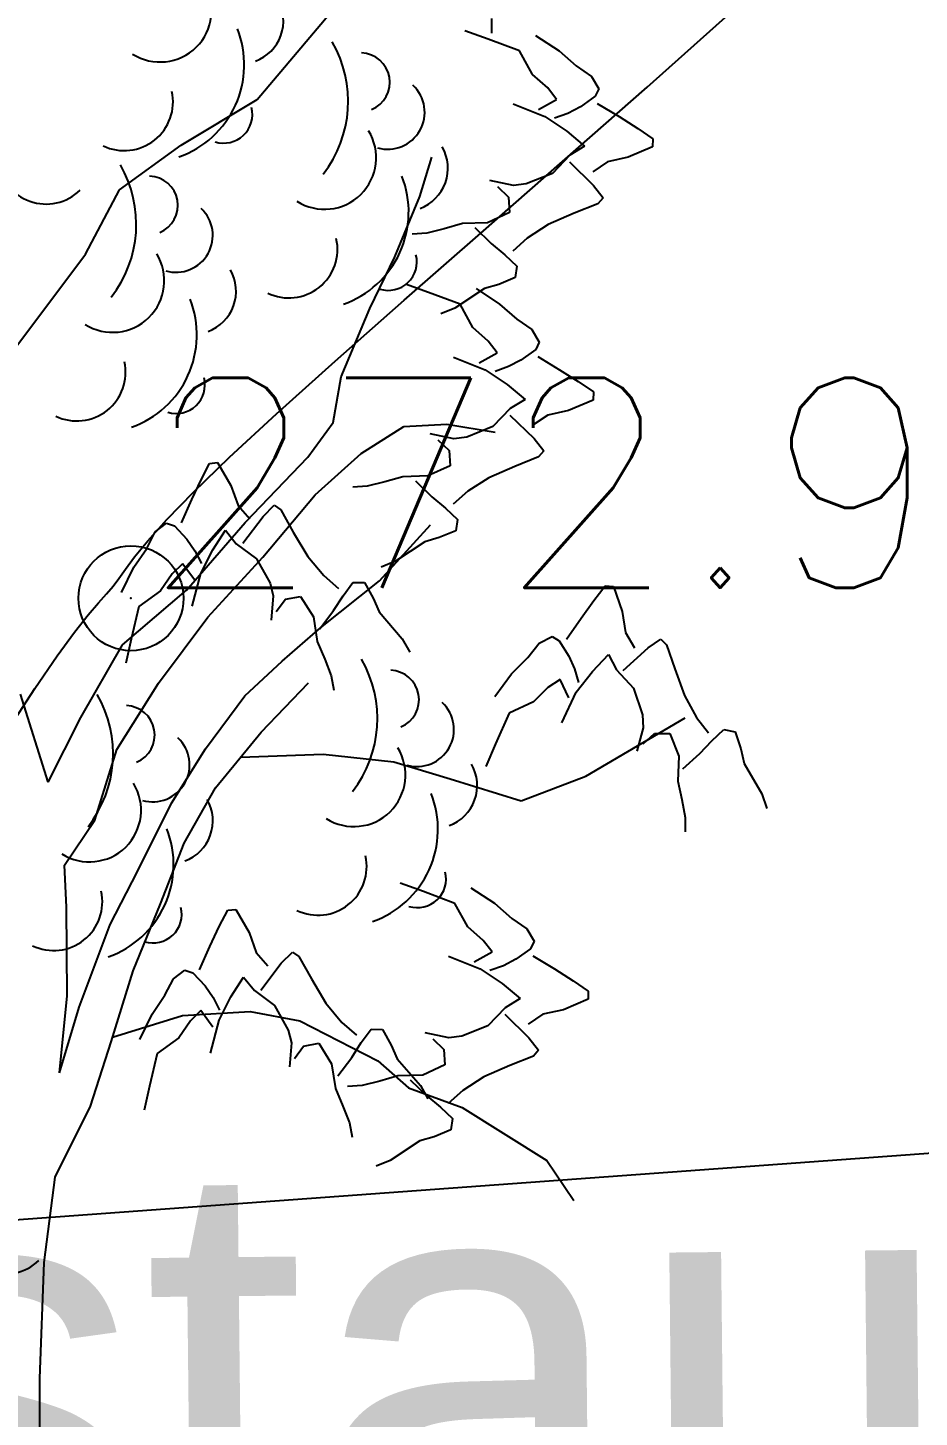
# Model space of a CAD drawing. Header units: millimetres. Extents: x 524954 to 526204, y 9523489 to 9524010.
# Drawn here: x 525678.84 to 525683.09, y 9523612.28 to 9523618.91 of the extents above; entities that cross this region are included whole.
import ezdxf

# ---------------------------------------------------------------- set-up
doc = ezdxf.new("R2010")
doc.units = ezdxf.units.MM
doc.header["$PDMODE"] = 32
doc.header["$PDSIZE"] = 0.5
doc.linetypes.add('ACAD_ISO12W100', pattern=[21, 12, -3, 0, -3, 0, -3])
doc.linetypes.add('CACHE2', pattern=[4.7625, 3.175, -1.5875])
for name, color, linetype in [('Arbre', 34, 'ACAD_ISO12W100'), ('CN_01_00', 3, 'Continuous'), ('PLUME_5', 6, 'Continuous'), ('TopoAlt', 3, 'Continuous'), ('TOPOJIS', 7, 'Continuous'), ('Toponomie', 7, 'CACHE2')]:
    doc.layers.add(name, color=color, linetype=linetype)
doc.styles.add('Simplex 1.0', font='Simplex.shx', dxfattribs={"width": 0.99, "height": 1})
doc.styles.get("Standard").update_dxf_attribs({"font": 'arial.ttf'})

# ---------------------------------------------------------------- blocks, each defined once
blk = doc.blocks.new('TCPOINT M')
at = {"color": 0}
blk.add_point((0, 0), dxfattribs=at)
at = {"layer": 'TopoAlt', "style": 'Simplex 1.0', "width": 0.99}
blk.add_attdef('ALT', (0.15, 0.15), '', height=1, dxfattribs=at)
blk = doc.blocks.new('v088')
at = {"linetype": 'Continuous'}
for p, q in [((1.08, 8.7222), (1.4442, 9.1527)), ((0.7177, 8.5032), (1.08, 8.7222)), ((0.4236, 8.2918), (0.7177, 8.5032)), ((1.8546, 8.2596), (1.9129, 8.4473)), ((0.2621, 7.9837), (0.4236, 8.2918)), ((1.7363, 7.971), (1.8546, 8.2596)), ((-0.0934, 7.5087), (0.2621, 7.9837)), ((1.617, 7.726), (1.7363, 7.971)), ((1.4808, 7.3998), (1.617, 7.726)), ((1.4418, 7.1813), (1.4808, 7.3998)), ((1.3209, 7.0171), (1.4418, 7.1813)), ((1.5755, 7.0348), (1.778, 7.1634)), ((1.778, 7.1634), (1.983, 7.1739)), ((1.983, 7.1739), (2.2139, 7.1352)), ((1.3557, 6.8374), (1.5755, 7.0348)), ((1.0227, 6.7061), (1.3209, 7.0171)), ((1.107, 6.54), (1.3557, 6.8374)), ((0.7433, 6.3831), (1.0227, 6.7061)), ((1.6628, 6.4272), (1.906, 6.6935)), ((0.8455, 6.2546), (1.107, 6.54)), ((1.3814, 6.2037), (1.6628, 6.4272)), ((0.4379, 6.1217), (0.7433, 6.3831)), ((0.6096, 5.9388), (0.8455, 6.2546)), ((1.1982, 6.0444), (1.3814, 6.2037)), ((0.2399, 5.7756), (0.4379, 6.1217)), ((1.0213, 5.879), (1.1982, 6.0444)), ((0.4109, 5.6237), (0.6096, 5.9388)), ((1.0995, 5.7065), (1.3247, 5.9413)), ((0.0846, 5.4676), (-0.0486, 5.8877)), ((0.8338, 5.6263), (1.0213, 5.879)), ((0.0846, 5.4676), (0.2399, 5.7756)), ((2.6462, 5.4963), (3.1193, 5.7735)), ((0.8812, 5.4407), (1.0995, 5.7065)), ((0.3061, 5.2857), (0.4109, 5.6237)), ((0.6713, 5.3679), (0.8338, 5.6263)), ((1.0006, 5.5861), (1.394, 5.6007)), ((1.394, 5.6007), (1.7306, 5.5642)), ((1.7306, 5.5642), (1.9997, 5.4827)), ((0.7312, 5.1764), (0.8812, 5.4407)), ((1.9997, 5.4827), (2.3377, 5.3779)), ((2.3377, 5.3779), (2.6462, 5.4963)), ((0.5102, 5.0412), (0.6713, 5.3679)), ((0.1613, 5.0712), (0.3061, 5.2857)), ((0.6191, 4.888), (0.7312, 5.1764)), ((0.1717, 4.8724), (0.1613, 5.0712)), ((0.3786, 4.7897), (0.5102, 5.0412)), ((0.1743, 4.4496), (0.1717, 4.8724)), ((0.489, 4.5681), (0.6191, 4.888)), ((0.2314, 4.3948), (0.3786, 4.7897)), ((0.3841, 4.2301), (0.489, 4.5681)), ((0.1384, 4.0819), (0.1743, 4.4496)), ((0.1384, 4.0819), (0.2314, 4.3948)), ((0.7235, 4.3553), (1.0465, 4.3745)), ((1.0465, 4.3745), (1.2838, 4.3297)), ((0.3911, 4.2526), (0.7235, 4.3553)), ((1.2838, 4.3297), (1.6547, 4.1385)), ((0.2848, 3.9233), (0.3841, 4.2301)), ((1.6547, 4.1385), (1.8004, 4.0109)), ((1.8004, 4.0109), (2.0573, 3.9168)), ((0.1177, 3.584), (0.2848, 3.9233)), ((2.0573, 3.9168), (2.4606, 3.664)), ((2.4606, 3.664), (2.589, 3.4739)), ((0.064, 3.1786), (0.1177, 3.584)), ((0.0445, 2.6247), (0.064, 3.1786)), ((0.0429, 2.1085), (0.0445, 2.6247))]:
    blk.add_line(p, q, dxfattribs=at)
at = {"color": 3, "linetype": 'Continuous'}
for p, q in [((2.1964, 9.1077), (2.1964, 9.0385)), ((2.1801, 9.009), (2.0697, 9.0483)), ((2.3301, 8.953), (2.1801, 9.009)), ((2.4064, 9.0272), (2.519, 8.9533)), ((2.3912, 8.8412), (2.3301, 8.953)), ((2.519, 8.9533), (2.6006, 8.8814)), ((2.6006, 8.8814), (2.6731, 8.832)), ((2.4646, 8.7765), (2.3912, 8.8412)), ((2.6731, 8.832), (2.7077, 8.7725)), ((2.5067, 8.7213), (2.4646, 8.7765)), ((2.7077, 8.7725), (2.6907, 8.7368)), ((2.2998, 8.7005), (2.4501, 8.6406)), ((2.421, 8.6735), (2.5067, 8.7213)), ((2.6207, 8.6861), (2.5609, 8.6554)), ((2.6907, 8.7368), (2.6207, 8.6861)), ((2.7005, 8.7027), (2.8047, 8.6399)), ((2.4501, 8.6406), (2.5548, 8.5702)), ((2.5609, 8.6554), (2.4969, 8.632)), ((2.8047, 8.6399), (2.8931, 8.5838)), ((2.5548, 8.5702), (2.6402, 8.4985)), ((2.8931, 8.5838), (2.9656, 8.5345)), ((2.6402, 8.4985), (2.5697, 8.4555)), ((2.9641, 8.4958), (2.8478, 8.4461)), ((2.9656, 8.5345), (2.9641, 8.4958)), ((2.5697, 8.4555), (2.4865, 8.3693)), ((2.5678, 8.4245), (2.6828, 8.3123)), ((2.749, 8.4244), (2.6787, 8.3776)), ((2.8478, 8.4461), (2.749, 8.4244)), ((2.4865, 8.3693), (2.3625, 8.3191)), ((2.3013, 8.3113), (2.188, 8.335)), ((2.2245, 8.3065), (2.2778, 8.2559)), ((2.3625, 8.3191), (2.3013, 8.3113)), ((2.6828, 8.3123), (2.7289, 8.2536)), ((2.2778, 8.2559), (2.2824, 8.183)), ((2.7037, 8.225), (2.591, 8.1793)), ((2.7289, 8.2536), (2.7037, 8.225)), ((2.2824, 8.183), (2.1776, 8.1339)), ((2.591, 8.1793), (2.4672, 8.1253)), ((1.8878, 8.0848), (1.8187, 8.0804)), ((1.9713, 8.1055), (1.8878, 8.0848)), ((2.0584, 8.1303), (1.9713, 8.1055)), ((2.1776, 8.1339), (2.0584, 8.1303)), ((2.1174, 8.1109), (2.1954, 8.0349)), ((2.4672, 8.1253), (2.3672, 8.0611)), ((2.1954, 8.0349), (2.2605, 7.9811)), ((2.3672, 8.0611), (2.2979, 7.9989)), ((2.2605, 7.9811), (2.3179, 7.927)), ((2.3179, 7.927), (2.3098, 7.8725)), ((1.8965, 7.8022), (1.7861, 7.8414)), ((2.1627, 7.8208), (2.0222, 7.7271)), ((2.1227, 7.8203), (2.2353, 7.7465)), ((2.2308, 7.8405), (2.1627, 7.8208)), ((2.3098, 7.8725), (2.2308, 7.8405)), ((2.0465, 7.7461), (1.8965, 7.8022)), ((2.0222, 7.7271), (1.9545, 7.6997)), ((2.1075, 7.6343), (2.0465, 7.7461)), ((2.2353, 7.7465), (2.3169, 7.6746)), ((2.1809, 7.5696), (2.1075, 7.6343)), ((2.3169, 7.6746), (2.3894, 7.6252)), ((2.3894, 7.6252), (2.424, 7.5657)), ((2.223, 7.5144), (2.1809, 7.5696)), ((2.424, 7.5657), (2.407, 7.5299)), ((2.0162, 7.4937), (2.1664, 7.4338)), ((2.1373, 7.4666), (2.223, 7.5144)), ((2.407, 7.5299), (2.337, 7.4793)), ((2.4169, 7.4959), (2.521, 7.4331)), ((2.1664, 7.4338), (2.2711, 7.3633)), ((2.2772, 7.4485), (2.2132, 7.4252)), ((2.337, 7.4793), (2.2772, 7.4485)), ((2.521, 7.4331), (2.6094, 7.377)), ((2.2711, 7.3633), (2.3565, 7.2916)), ((2.6094, 7.377), (2.6819, 7.3276)), ((2.3565, 7.2916), (2.286, 7.2486)), ((2.6805, 7.289), (2.5641, 7.2392)), ((2.6819, 7.3276), (2.6805, 7.289)), ((2.286, 7.2486), (2.2028, 7.1624)), ((2.5641, 7.2392), (2.4653, 7.2176)), ((2.2028, 7.1624), (2.0788, 7.1122)), ((2.2841, 7.2177), (2.3991, 7.1055)), ((2.4653, 7.2176), (2.395, 7.1707)), ((2.0176, 7.1045), (1.9044, 7.1282)), ((1.9408, 7.0996), (1.9941, 7.049)), ((2.0788, 7.1122), (2.0176, 7.1045)), ((2.3991, 7.1055), (2.4452, 7.0467)), ((1.9941, 7.049), (1.9988, 6.9761)), ((2.4452, 7.0467), (2.4201, 7.0181)), ((0.8128, 6.9092), (0.8527, 6.9872)), ((0.8527, 6.9872), (0.8913, 6.9906)), ((0.8913, 6.9906), (0.9551, 6.8814)), ((1.9988, 6.9761), (1.8939, 6.9271)), ((2.3073, 6.9725), (2.1835, 6.9184)), ((2.4201, 7.0181), (2.3073, 6.9725)), ((0.7681, 6.8145), (0.8128, 6.9092)), ((1.6876, 6.8986), (1.6041, 6.8779)), ((1.7747, 6.9234), (1.6876, 6.8986)), ((1.8939, 6.9271), (1.7747, 6.9234)), ((1.8337, 6.904), (1.9118, 6.828)), ((2.1835, 6.9184), (2.0835, 6.8543)), ((0.9551, 6.8814), (0.9888, 6.786)), ((1.6041, 6.8779), (1.535, 6.8736)), ((1.9118, 6.828), (1.9768, 6.7743)), ((2.0835, 6.8543), (2.0142, 6.7921)), ((0.7187, 6.7034), (0.7681, 6.8145)), ((0.9888, 6.786), (1.0441, 6.7221)), ((1.1083, 6.7343), (1.1609, 6.7873)), ((1.1609, 6.7873), (1.1923, 6.7659)), ((1.1923, 6.7659), (1.2517, 6.6597)), ((1.9768, 6.7743), (2.0342, 6.7201)), ((0.5938, 6.6601), (0.6485, 6.7018)), ((0.6485, 6.7018), (0.6861, 6.6893)), ((0.6861, 6.6893), (0.7451, 6.6262)), ((1.0112, 6.6062), (1.1083, 6.7343)), ((2.0342, 6.7201), (2.0261, 6.6656)), ((0.5538, 6.582), (0.5938, 6.6601)), ((0.7451, 6.6262), (0.7831, 6.5707)), ((0.8684, 6.5752), (0.9289, 6.6689)), ((0.9289, 6.6689), (0.9803, 6.6043)), ((1.2517, 6.6597), (1.3207, 6.5436)), ((1.9472, 6.6337), (1.879, 6.6139)), ((2.0261, 6.6656), (1.9472, 6.6337)), ((0.4926, 6.4921), (0.5538, 6.582)), ((0.7831, 6.5707), (0.8142, 6.5101)), ((0.8114, 6.4626), (0.8684, 6.5752)), ((0.9803, 6.6043), (1.0762, 6.5324)), ((1.879, 6.6139), (1.7385, 6.5203)), ((0.4333, 6.3712), (0.4926, 6.4921)), ((0.7244, 6.5087), (0.6749, 6.4601)), ((0.7824, 6.4297), (0.7244, 6.5087)), ((1.0762, 6.5324), (1.1414, 6.4156)), ((1.3207, 6.5436), (1.3968, 6.4523)), ((1.7385, 6.5203), (1.6708, 6.4929)), ((0.6749, 6.4601), (0.6198, 6.3792)), ((0.7707, 6.306), (0.8114, 6.4626)), ((1.3968, 6.4523), (1.4671, 6.3913)), ((0.6198, 6.3792), (0.5164, 6.3047)), ((1.1414, 6.4156), (1.1567, 6.3559)), ((1.4894, 6.3564), (1.536, 6.4201)), ((1.536, 6.4201), (1.5911, 6.4188)), ((1.5911, 6.4188), (1.6326, 6.3444)), ((2.6849, 6.3343), (2.7388, 6.4036)), ((2.7388, 6.4036), (2.7772, 6.3997)), ((2.7772, 6.3997), (2.8196, 6.2805)), ((0.5164, 6.3047), (0.4795, 6.1489)), ((1.1567, 6.3559), (1.1472, 6.2405)), ((1.171, 6.2803), (1.2146, 6.3394)), ((1.2146, 6.3394), (1.2864, 6.3531)), ((1.2864, 6.3531), (1.3481, 6.2552)), ((1.4442, 6.2852), (1.4894, 6.3564)), ((1.6326, 6.3444), (1.6606, 6.2793)), ((2.6234, 6.2497), (2.6849, 6.3343)), ((1.3481, 6.2552), (1.3665, 6.1373)), ((1.3784, 6.1983), (1.4442, 6.2852)), ((1.6606, 6.2793), (1.771, 6.1515)), ((2.5541, 6.1497), (2.6234, 6.2497)), ((2.8196, 6.2805), (2.8349, 6.1805)), ((2.4234, 6.1305), (2.4849, 6.1612)), ((2.4849, 6.1612), (2.5195, 6.142)), ((2.8349, 6.1805), (2.8773, 6.1074)), ((0.4795, 6.1489), (0.4542, 6.0345)), ((1.3665, 6.1373), (1.4019, 6.054)), ((1.771, 6.1515), (1.8066, 6.0878)), ((2.3695, 6.0612), (2.4234, 6.1305)), ((2.5195, 6.142), (2.5657, 6.0689)), ((2.8234, 5.9997), (2.9427, 6.1074)), ((2.9427, 6.1074), (3.0042, 6.1497)), ((3.0042, 6.1497), (3.0311, 6.1228)), ((3.0311, 6.1228), (3.0696, 6.0074)), ((1.4019, 6.054), (1.4328, 5.9737)), ((2.2926, 5.9843), (2.3695, 6.0612)), ((2.5657, 6.0689), (2.5926, 6.0074)), ((2.6772, 5.9958), (2.7542, 6.0766)), ((2.7542, 6.0766), (2.7926, 6.0035)), ((1.4328, 5.9737), (1.4458, 5.9057)), ((2.2118, 5.8766), (2.2926, 5.9843)), ((2.5926, 6.0074), (2.6118, 5.942)), ((2.6003, 5.8958), (2.6772, 5.9958)), ((2.7926, 6.0035), (2.8734, 5.9151)), ((3.0696, 6.0074), (3.1158, 5.8804)), ((2.4657, 5.9189), (2.3964, 5.8497)), ((2.5234, 5.9574), (2.4657, 5.9189)), ((2.5657, 5.8689), (2.5234, 5.9574)), ((2.5311, 5.7497), (2.6003, 5.8958)), ((2.8734, 5.9151), (2.9157, 5.7881)), ((2.3964, 5.8497), (2.281, 5.7958)), ((3.1158, 5.8804), (3.1734, 5.7766)), ((2.281, 5.7958), (2.2156, 5.6496)), ((2.9157, 5.7881), (2.9196, 5.7266)), ((3.1734, 5.7766), (3.2311, 5.7035)), ((2.9196, 5.7266), (2.8888, 5.615)), ((2.9196, 5.6496), (2.9734, 5.6996)), ((2.9734, 5.6996), (3.0465, 5.6996)), ((3.0465, 5.6996), (3.0888, 5.5919)), ((3.2465, 5.665), (3.3042, 5.7189)), ((3.3042, 5.7189), (3.3581, 5.7073)), ((3.3581, 5.7073), (3.385, 5.6266)), ((2.2156, 5.6496), (2.1695, 5.5419)), ((3.1888, 5.6035), (3.2465, 5.665)), ((3.0888, 5.5919), (3.085, 5.4727)), ((3.1081, 5.5304), (3.1888, 5.6035)), ((3.385, 5.6266), (3.4004, 5.5573)), ((3.4004, 5.5573), (3.485, 5.4112)), ((3.085, 5.4727), (3.1042, 5.3842)), ((3.1042, 5.3842), (3.1196, 5.2996)), ((3.485, 5.4112), (3.5081, 5.3419)), ((3.1196, 5.2996), (3.1196, 5.2304)), ((1.8724, 4.9461), (1.762, 4.9854)), ((2.0224, 4.89), (1.8724, 4.9461)), ((2.0987, 4.9642), (2.2113, 4.8904)), ((0.8993, 4.7791), (0.9393, 4.8572)), ((0.9393, 4.8572), (0.9778, 4.8606)), ((0.9778, 4.8606), (1.0416, 4.7513)), ((2.0834, 4.7783), (2.0224, 4.89)), ((2.2113, 4.8904), (2.2929, 4.8185)), ((0.8546, 4.6845), (0.8993, 4.7791)), ((2.1569, 4.7135), (2.0834, 4.7783)), ((2.2929, 4.8185), (2.3654, 4.7691)), ((2.3654, 4.7691), (2.4, 4.7096)), ((1.0416, 4.7513), (1.0754, 4.656)), ((2.1989, 4.6584), (2.1569, 4.7135)), ((2.4, 4.7096), (2.383, 4.6739)), ((0.8053, 4.5733), (0.8546, 4.6845)), ((1.0754, 4.656), (1.1306, 4.592)), ((1.1948, 4.6042), (1.2474, 4.6573)), ((1.2474, 4.6573), (1.2789, 4.6359)), ((1.9921, 4.6376), (2.1424, 4.5777)), ((2.1133, 4.6106), (2.1989, 4.6584)), ((2.383, 4.6739), (2.3129, 4.6232)), ((2.3928, 4.6398), (2.497, 4.577)), ((0.6804, 4.53), (0.7351, 4.5718)), ((0.7351, 4.5718), (0.7727, 4.5593)), ((1.0978, 4.4762), (1.1948, 4.6042)), ((1.2789, 4.6359), (1.3382, 4.5297)), ((2.1424, 4.5777), (2.247, 4.5072)), ((2.2532, 4.5924), (2.1892, 4.5691)), ((2.3129, 4.6232), (2.2532, 4.5924)), ((2.497, 4.577), (2.5853, 4.5209)), ((0.6404, 4.452), (0.6804, 4.53)), ((0.7727, 4.5593), (0.8317, 4.4961)), ((0.9549, 4.4451), (1.0154, 4.5388)), ((1.0154, 4.5388), (1.0668, 4.4742)), ((1.3382, 4.5297), (1.4072, 4.4136)), ((2.247, 4.5072), (2.3325, 4.4356)), ((2.5853, 4.5209), (2.6578, 4.4715)), ((0.5791, 4.362), (0.6404, 4.452)), ((0.8317, 4.4961), (0.8696, 4.4407)), ((0.8696, 4.4407), (0.9007, 4.38)), ((0.898, 4.3325), (0.9549, 4.4451)), ((1.0668, 4.4742), (1.1627, 4.4024)), ((2.6578, 4.4715), (2.6564, 4.4329)), ((0.8109, 4.3786), (0.7614, 4.3301)), ((0.869, 4.2996), (0.8109, 4.3786)), ((1.1627, 4.4024), (1.228, 4.2856)), ((1.4072, 4.4136), (1.4833, 4.3223)), ((2.262, 4.3926), (2.1788, 4.3064)), ((2.3325, 4.4356), (2.262, 4.3926)), ((2.5401, 4.3831), (2.4412, 4.3615)), ((2.6564, 4.4329), (2.5401, 4.3831)), ((0.5199, 4.2411), (0.5791, 4.362)), ((0.7614, 4.3301), (0.7063, 4.2491)), ((0.8572, 4.176), (0.898, 4.3325)), ((1.4833, 4.3223), (1.5536, 4.2613)), ((2.1788, 4.3064), (2.0548, 4.2561)), ((2.2601, 4.3616), (2.3751, 4.2494)), ((2.4412, 4.3615), (2.371, 4.3146)), ((0.7063, 4.2491), (0.603, 4.1747)), ((1.228, 4.2856), (1.2432, 4.2258)), ((1.5759, 4.2264), (1.6226, 4.29)), ((1.6226, 4.29), (1.6776, 4.2887)), ((1.6776, 4.2887), (1.7191, 4.2144)), ((1.9936, 4.2484), (1.8803, 4.2721)), ((1.9168, 4.2436), (1.9701, 4.193)), ((2.0548, 4.2561), (1.9936, 4.2484)), ((2.3751, 4.2494), (2.4212, 4.1906)), ((0.603, 4.1747), (0.566, 4.0189)), ((1.2432, 4.2258), (1.2338, 4.1105)), ((1.2576, 4.1502), (1.3011, 4.2094)), ((1.3011, 4.2094), (1.373, 4.223)), ((1.373, 4.223), (1.4346, 4.1251)), ((1.5307, 4.1551), (1.5759, 4.2264)), ((1.7191, 4.2144), (1.7472, 4.1493)), ((1.9701, 4.193), (1.9747, 4.12)), ((2.4212, 4.1906), (2.396, 4.1621)), ((1.4346, 4.1251), (1.4531, 4.0073)), ((1.465, 4.0683), (1.5307, 4.1551)), ((1.7472, 4.1493), (1.8576, 4.0214)), ((1.9747, 4.12), (1.8699, 4.071)), ((2.2833, 4.1164), (2.1595, 4.0623)), ((2.396, 4.1621), (2.2833, 4.1164)), ((1.6636, 4.0426), (1.5801, 4.0219)), ((1.7506, 4.0673), (1.6636, 4.0426)), ((1.8699, 4.071), (1.7506, 4.0673)), ((1.8097, 4.0479), (1.8877, 3.9719)), ((2.1595, 4.0623), (2.0595, 3.9982)), ((0.566, 4.0189), (0.5407, 3.9045)), ((1.4531, 4.0073), (1.4885, 3.9239)), ((1.5801, 4.0219), (1.511, 4.0175)), ((1.8576, 4.0214), (1.8932, 3.9577)), ((2.0595, 3.9982), (1.9902, 3.936)), ((1.4885, 3.9239), (1.5194, 3.8437)), ((1.8877, 3.9719), (1.9528, 3.9182)), ((1.9528, 3.9182), (2.0102, 3.864)), ((1.5194, 3.8437), (1.5323, 3.7756)), ((2.0102, 3.864), (2.002, 3.8096)), ((1.9231, 3.7776), (1.855, 3.7579)), ((2.002, 3.8096), (1.9231, 3.7776)), ((1.855, 3.7579), (1.7144, 3.6642)), ((1.7144, 3.6642), (1.6468, 3.6368))]:
    blk.add_line(p, q, dxfattribs=at)
for centre, major_axis, start_param, end_param in [((0.617, 9.1466), (-0.1741, 0.1741), 1.793126, 4.475865), ((1.0008, 9.0963), (-0.1445, 0.1445), 2.713295, 4.448408), ((0.5518, 8.8878), (-0.3298, 0.3298), 2.69514, 4.302022), ((0.9486, 8.7133), (-0.3995, 0.3995), 3.265538, 4.451253), ((1.5719, 8.8034), (0.099, 0.099), 4.31771, 7.031286), ((0.4467, 8.71), (-0.1641, 0.1641), 1.908121, 4.146545), ((1.7019, 8.6608), (0.1246, 0.1246), 3.651933, 6.315792), ((0.9208, 8.6502), (0.0964, 0.0964), 3.62262, 5.745019), ((1.4008, 8.4446), (0.1741, 0.1741), 3.363922, 6.046661), ((1.7845, 8.3943), (-0.1445, 0.1445), 2.713295, 4.448408), ((0.0741, 8.4554), (0.1641, 0.1641), 2.463212, 4.701636), ((-0.0612, 8.1267), (-0.3995, 0.3995), 3.265538, 4.451253), ((0.5622, 8.2168), (0.099, 0.099), 4.31771, 7.031286), ((1.3355, 8.1858), (-0.3298, 0.3298), 2.69514, 4.302022), ((0.6922, 8.0742), (-0.1246, 0.1246), 2.081137, 4.744996), ((1.2305, 8.008), (0.1641, 0.1641), 3.478918, 5.717341), ((0.391, 7.858), (0.1741, 0.1741), 3.363922, 6.046661), ((1.7045, 7.9482), (-0.0964, 0.0964), 2.051824, 4.174223), ((0.7748, 7.8077), (-0.1445, 0.1445), 2.713295, 4.448408), ((0.3258, 7.5992), (0.3298, 0.3298), 4.265936, 5.872819), ((0.2207, 7.4214), (0.1641, 0.1641), 3.478918, 5.717341), ((0.6948, 7.3616), (-0.0964, 0.0964), 2.051824, 4.174223), ((1.088, 5.7707), (-0.3995, 0.3995), 3.265538, 4.451253), ((1.7113, 5.8608), (0.099, 0.099), 4.31771, 7.031286), ((-0.1718, 5.6024), (0.3995, 0.3995), 4.836335, 6.022049), ((0.4516, 5.6925), (0.099, 0.099), 4.31771, 7.031286), ((1.8413, 5.7182), (-0.1246, 0.1246), 2.081137, 4.744996), ((0.5816, 5.5499), (0.1246, 0.1246), 3.651933, 6.315792), ((1.5402, 5.502), (0.1741, 0.1741), 3.363922, 6.046661), ((1.924, 5.4517), (-0.1445, 0.1445), 2.713295, 4.448408), ((0.2804, 5.3337), (0.1741, 0.1741), 3.363922, 6.046661), ((0.6642, 5.2834), (-0.1445, 0.1445), 2.713295, 4.448408), ((1.4749, 5.2432), (0.3298, 0.3298), 4.265936, 5.872819), ((0.2152, 5.0749), (-0.3298, 0.3298), 2.69514, 4.302022), ((1.3699, 5.0654), (-0.1641, 0.1641), 1.908121, 4.146545), ((1.844, 5.0056), (-0.0964, 0.0964), 2.051824, 4.174223), ((0.1101, 4.8971), (-0.1641, 0.1641), 1.908121, 4.146545), ((0.5842, 4.8373), (0.0964, 0.0964), 3.62262, 5.745019), ((-0.1231, 3.3539), (0.1641, 0.1641), 2.463212, 4.701636)]:
    blk.add_ellipse(centre, major_axis=major_axis, ratio=1, start_param=start_param, end_param=end_param, dxfattribs=at)

msp = doc.modelspace()

# ---------------------------------------------------------------- linework, layer by layer
at = {"layer": 'CN_01_00', "elevation": 273, "flags": 128}
msp.add_lwpolyline([(525678.7463, 9523615.5535), (525678.8783, 9523615.7576), (525678.9842, 9523615.9123), (525679.0677, 9523616.0262), (525679.1324, 9523616.1077), (525679.1821, 9523616.1655), (525679.2204, 9523616.2081), (525679.251, 9523616.2441), (525679.2783, 9523616.2815), (525679.3097, 9523616.3264), (525679.353, 9523616.3844), (525679.4164, 9523616.4611), (525679.5078, 9523616.562), (525679.6352, 9523616.6928), (525679.8066, 9523616.859), (525680.03, 9523617.0663), (525680.3102, 9523617.3178), (525680.6387, 9523617.6076), (525681.0036, 9523617.9274), (525681.3932, 9523618.269), (525681.7957, 9523618.6241), (525682.1994, 9523618.9844)], dxfattribs=at)
at = {"layer": 'PLUME_5'}
msp.add_lwpolyline([(525566.7284, 9523620.0855), (525576.8475, 9523618.8188), (525586.9301, 9523618.0508), (525597.0128, 9523617.2827), (525606.5968, 9523616.4783), (525616.6794, 9523615.7103), (525626.7621, 9523614.9422), (525626.7621, 9523614.9422), (525636.8448, 9523614.1742), (525646.9274, 9523613.4062), (525656.9737, 9523613.1368), (525657.4724, 9523613.1732), (525667.4822, 9523613.4025), (525677.5285, 9523613.1332), (525687.502, 9523613.8612), (525688.0006, 9523613.8976), (525698.0105, 9523614.1269), (525707.9476, 9523615.3535), (525717.921, 9523616.0815)], dxfattribs=at)

# ---------------------------------------------------------------- block references
at = {"layer": 'Arbre'}
msp.add_blockref('v088', (525678.858, 9523609.843), dxfattribs=at)
at = {"layer": 'TOPOJIS'}
ref = msp.add_blockref('TCPOINT M', (525679.3363, 9523616.1872, 272.98), dxfattribs=at)
ref.add_attrib('ALT', '272.98', (525679.3863, 9523616.2372, 272.98), dxfattribs={"layer": 'TopoAlt', "height": 1, "style": 'Simplex 1.0', "width": 0.99})

# ---------------------------------------------------------------- texts
at = {"layer": 'Toponomie', "insert": (525667.1205, 9523613.3769), "char_height": 2, "width": 38.520356, "attachment_point": 1, "rotation": 0.60302}
msp.add_mtext('Hotel Restaurant les Rapides', dxfattribs=at)

doc.saveas('drawing.dxf')
